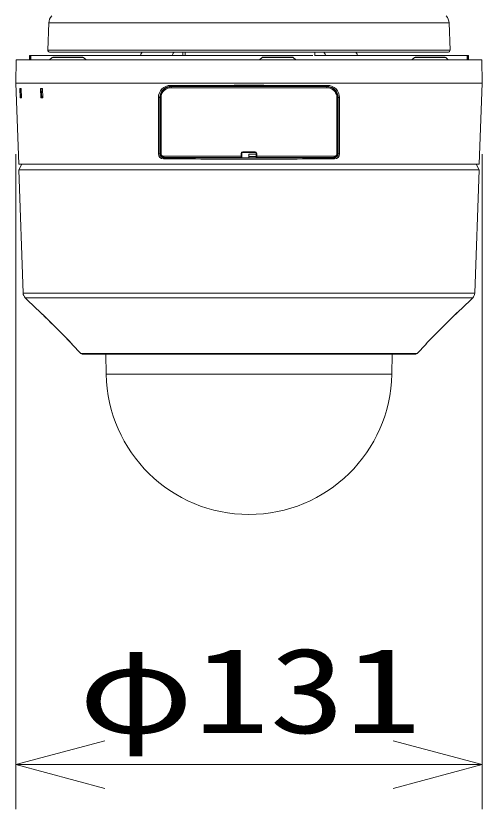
# Model space of a CAD drawing. Units: millimetres on the paper. Extents: x -63 to 65, y -59 to 59.
# Drawn here: x -23.03 to -9.94, y 7.95 to 30.23 of the extents above; entities that cross this region are included whole.
import ezdxf
from ezdxf.enums import TextEntityAlignment as Align

# ---------------------------------------------------------------- set-up
doc = ezdxf.new("R2010")
doc.units = ezdxf.units.MM
for name, color, linetype, lineweight in [('0-0_GAIKEI', 4, 'Continuous', 9), ('0-2_SUNPO', 7, 'Continuous', 9), ('0-3_0', 7, 'Continuous', 9)]:
    doc.layers.add(name, color=color, linetype=linetype, lineweight=lineweight)
doc.styles.add('ＭＳ ゴシック', font='')
doc.styles.get('ＭＳ ゴシック').set_extended_font_data('MS Gothic')

# ---------------------------------------------------------------- blocks, each defined once
blk = doc.blocks.new('_Open30')
at = {"layer": '0-3_0'}
blk.add_line((0, 0), (-1, 0), dxfattribs=at)
blk.add_lwpolyline([(-1, 0.2679), (0, 0), (-1, -0.2679)], dxfattribs=at)

msp = doc.modelspace()

# ---------------------------------------------------------------- linework, layer by layer
at = {"layer": '0-0_GAIKEI', "color": 7}
for p, q in [((-22.106, 30.032), (-22.133, 29.267)), ((-10.864, 30.032), (-10.837, 29.267)), ((-22.083, 29.215), (-10.887, 29.215)), ((-23.02, 28.995), (-23.031, 28.345)), ((-23.02, 28.995), (-9.95, 28.995)), ((-22.651, 28.995), (-22.651, 29.115)), ((-17.728, 29.115), (-22.651, 29.115)), ((-17.652, 29.115), (-17.727, 29.115)), ((-15.338, 29.115), (-17.652, 29.115)), ((-14.993, 29.115), (-15.338, 29.115)), ((-14.695, 29.115), (-14.992, 29.115)), ((-10.319, 29.115), (-14.622, 29.115)), ((-10.319, 28.995), (-10.319, 29.115)), ((-9.95, 28.995), (-9.938, 28.345)), ((-22.952, 26.07), (-23.031, 28.345)), ((-10.018, 26.07), (-9.938, 28.345)), ((-22.952, 26.07), (-10.018, 26.07)), ((-22.863, 26.07), (-22.948, 25.91)), ((-22.827, 22.446), (-22.948, 25.91)), ((-10.143, 22.446), (-10.022, 25.91)), ((-10.107, 26.07), (-10.022, 25.91)), ((-22.456, 21.999), (-22.768, 22.311)), ((-10.514, 21.999), (-10.202, 22.311)), ((-22.456, 21.999), (-22.456, 22.006)), ((-11.325, 21.214), (-11.325, 21.214)), ((-21.463, 21.022), (-21.462, 21.016)), ((-21.454, 21.01), (-21.454, 20.997)), ((-21.204, 20.747), (-21.454, 20.997)), ((-11.766, 20.747), (-11.516, 20.997)), ((-11.516, 20.997), (-11.516, 21.01)), ((-11.507, 21.021), (-11.505, 21.024)), ((-11.507, 21.016), (-11.507, 21.021)), ((-11.801, 20.732), (-21.169, 20.732)), ((-20.494, 20.165), (-20.504, 20.732)), ((-12.476, 20.165), (-12.466, 20.732))]:
    msp.add_line(p, q, dxfattribs=at)
at = {"layer": '0-0_GAIKEI'}
for p, q in [((-22.106, 30.032), (-10.864, 30.032)), ((-22.133, 29.267), (-10.837, 29.267)), ((-18.275, 29.215), (-19.458, 29.215)), ((-18.338, 29.215), (-18.338, 29.115)), ((-18.275, 29.115), (-18.275, 29.215)), ((-13.511, 29.215), (-14.695, 29.215)), ((-14.632, 29.215), (-14.632, 29.115)), ((-22.65, 28.995), (-22.65, 29.115)), ((-22.641, 29.115), (-22.641, 28.995)), ((-22.608, 29.115), (-22.608, 28.995)), ((-22.011, 29.058), (-22.082, 28.995)), ((-21.132, 29.058), (-22.011, 29.058)), ((-21.165, 29.07), (-21.978, 29.07)), ((-21.132, 29.058), (-21.061, 28.995)), ((-16.118, 29.058), (-16.19, 28.995)), ((-15.24, 29.058), (-16.118, 29.058)), ((-15.273, 29.07), (-16.085, 29.07)), ((-15.24, 29.058), (-15.169, 28.995)), ((-14.622, 29.115), (-14.648, 29.115)), ((-11.838, 29.058), (-11.909, 28.995)), ((-10.959, 29.058), (-11.838, 29.058)), ((-10.992, 29.07), (-11.804, 29.07)), ((-10.959, 29.058), (-10.888, 28.995)), ((-10.362, 29.115), (-10.362, 28.995)), ((-10.329, 29.115), (-10.329, 28.995)), ((-10.32, 28.995), (-10.32, 29.115)), ((-10.141, 28.995), (-10.026, 28.995)), ((-23.031, 28.345), (-9.938, 28.345)), ((-22.912, 27.925), (-22.921, 28.195)), ((-22.88, 28.195), (-22.921, 28.195)), ((-22.901, 27.925), (-22.911, 28.195)), ((-22.87, 27.925), (-22.88, 28.195)), ((-22.332, 27.925), (-22.342, 28.195)), ((-22.282, 28.195), (-22.342, 28.195)), ((-22.306, 27.925), (-22.316, 28.195)), ((-22.272, 27.925), (-22.282, 28.195)), ((-18.678, 28.248), (-18.677, 28.247)), ((-18.665, 28.245), (-18.662, 28.243)), ((-18.665, 28.245), (-18.485, 28.245)), ((-18.625, 28.247), (-18.625, 28.245)), ((-18.587, 28.247), (-18.625, 28.247)), ((-18.587, 28.247), (-18.587, 28.245)), ((-18.585, 28.245), (-18.587, 28.247)), ((-18.485, 28.249), (-18.485, 28.245)), ((-14.485, 28.245), (-14.485, 28.249)), ((-14.485, 28.245), (-14.305, 28.245)), ((-14.385, 28.245), (-14.383, 28.247)), ((-14.383, 28.245), (-14.383, 28.247)), ((-14.383, 28.247), (-14.345, 28.247)), ((-14.345, 28.247), (-14.345, 28.245)), ((-14.345, 28.247), (-14.293, 28.247)), ((-14.307, 28.243), (-14.305, 28.245)), ((-14.292, 28.248), (-14.293, 28.247)), ((-22.912, 27.925), (-22.87, 27.925)), ((-22.332, 27.925), (-22.272, 27.925)), ((-19.028, 27.936), (-19.028, 26.353)), ((-18.987, 27.937), (-18.985, 27.936)), ((-18.985, 27.874), (-18.985, 27.936)), ((-18.972, 27.935), (-18.972, 26.357)), ((-18.954, 27.934), (-18.954, 26.356)), ((-14.016, 27.934), (-14.016, 26.356)), ((-13.997, 27.935), (-13.995, 27.937)), ((-13.997, 27.935), (-13.997, 26.357)), ((-13.995, 27.758), (-13.995, 27.937)), ((-13.984, 27.874), (-13.995, 27.874)), ((-13.984, 27.874), (-13.985, 27.845)), ((-13.984, 27.874), (-13.984, 27.936)), ((-13.942, 26.353), (-13.942, 27.936)), ((-18.985, 27.845), (-18.985, 27.845)), ((-18.975, 27.845), (-18.985, 27.845)), ((-18.985, 27.845), (-18.975, 27.845)), ((-18.985, 27.845), (-18.985, 26.631)), ((-13.995, 27.845), (-13.985, 27.845)), ((-13.985, 27.845), (-13.995, 27.845)), ((-13.995, 27.758), (-13.995, 27.554)), ((-13.985, 27.845), (-13.985, 27.845)), ((-13.985, 26.631), (-13.985, 27.845)), ((-18.985, 27.464), (-18.974, 27.463)), ((-18.974, 27.464), (-18.985, 27.464)), ((-18.975, 27.554), (-18.975, 27.554)), ((-18.974, 27.522), (-18.974, 26.966)), ((-13.996, 26.966), (-13.996, 27.522)), ((-13.985, 27.464), (-13.996, 27.463)), ((-13.985, 27.464), (-13.996, 27.464)), ((-13.995, 27.554), (-13.995, 27.554)), ((-13.995, 27.554), (-13.995, 27.554)), ((-18.985, 27.027), (-18.974, 27.027)), ((-18.974, 27.027), (-18.985, 27.027)), ((-13.985, 27.027), (-13.996, 27.027)), ((-13.985, 27.027), (-13.996, 27.027)), ((-18.975, 26.937), (-18.975, 26.937)), ((-18.975, 26.354), (-18.975, 26.937)), ((-13.995, 26.937), (-13.995, 26.937)), ((-13.995, 26.937), (-13.995, 26.745)), ((-13.995, 26.745), (-13.995, 26.354)), ((-18.985, 26.484), (-18.985, 26.614)), ((-13.995, 26.614), (-13.985, 26.614)), ((-13.985, 26.631), (-13.985, 26.614)), ((-18.985, 26.355), (-18.985, 26.484)), ((-18.975, 26.371), (-18.985, 26.484)), ((-18.972, 26.357), (-18.975, 26.354)), ((-18.968, 26.297), (-18.971, 26.327)), ((-16.685, 26.366), (-16.685, 26.287)), ((-16.656, 26.415), (-16.314, 26.415)), ((-16.655, 26.396), (-16.315, 26.396)), ((-16.285, 26.366), (-16.285, 26.287)), ((-16.264, 26.365), (-16.264, 26.286)), ((-14.001, 26.297), (-13.999, 26.327)), ((-13.997, 26.357), (-13.995, 26.354)), ((-13.985, 26.484), (-13.985, 26.355)), ((-13.984, 26.354), (-13.985, 26.355)), ((-18.884, 26.286), (-16.706, 26.286)), ((-18.877, 26.244), (-18.875, 26.245)), ((-18.873, 26.258), (-18.875, 26.255)), ((-18.485, 26.255), (-18.875, 26.255)), ((-18.875, 26.245), (-18.625, 26.244)), ((-18.873, 26.258), (-16.705, 26.257)), ((-18.585, 26.245), (-18.585, 26.255)), ((-14.385, 26.245), (-18.585, 26.245)), ((-18.485, 26.255), (-18.485, 26.253)), ((-18.485, 26.253), (-18.028, 26.25)), ((-16.726, 26.251), (-18.028, 26.25)), ((-16.725, 26.256), (-16.726, 26.255)), ((-16.726, 26.251), (-16.726, 26.255)), ((-16.725, 26.256), (-16.707, 26.256)), ((-16.707, 26.256), (-16.705, 26.257)), ((-16.693, 26.262), (-16.691, 26.263)), ((-16.485, 26.277), (-16.284, 26.277)), ((-16.278, 26.263), (-16.279, 26.263)), ((-16.264, 26.286), (-14.086, 26.286)), ((-16.264, 26.257), (-14.097, 26.258)), ((-16.264, 26.257), (-15.362, 26.257)), ((-16.264, 26.257), (-16.264, 26.257)), ((-15.385, 26.245), (-15.385, 26.257)), ((-15.362, 26.257), (-15.362, 26.256)), ((-15.362, 26.256), (-15.145, 26.256)), ((-15.362, 26.256), (-15.362, 26.256)), ((-14.942, 26.25), (-15.144, 26.251)), ((-14.942, 26.25), (-14.485, 26.253)), ((-14.485, 26.253), (-14.485, 26.255)), ((-14.095, 26.255), (-14.485, 26.255)), ((-14.385, 26.245), (-14.385, 26.255)), ((-14.385, 26.245), (-14.384, 26.244)), ((-14.384, 26.244), (-14.384, 26.255)), ((-14.345, 26.244), (-14.384, 26.244)), ((-14.345, 26.244), (-14.345, 26.255)), ((-14.095, 26.245), (-14.345, 26.244)), ((-14.097, 26.258), (-14.095, 26.255)), ((-14.093, 26.244), (-14.095, 26.245)), ((-22.948, 25.91), (-10.022, 25.91)), ((-10.143, 22.446), (-22.827, 22.446)), ((-10.202, 22.311), (-22.768, 22.311)), ((-21.204, 20.747), (-11.766, 20.747)), ((-12.476, 20.165), (-20.494, 20.165))]:
    msp.add_line(p, q, dxfattribs=at)
for points in [[(-18.987, 27.937), (-18.985, 27.97), (-18.979, 28.004), (-18.971, 28.036), (-18.962, 28.059), (-18.951, 28.082), (-18.925, 28.123), (-18.893, 28.16), (-18.856, 28.191), (-18.815, 28.216), (-18.77, 28.234), (-18.725, 28.244), (-18.678, 28.248)], [(-18.625, 28.247), (-18.677, 28.247), (-18.724, 28.243), (-18.771, 28.232), (-18.815, 28.214), (-18.856, 28.189), (-18.893, 28.158), (-18.925, 28.121), (-18.95, 28.079), (-18.97, 28.034), (-18.981, 27.985), (-18.984, 27.961), (-18.985, 27.936)], [(-18.665, 28.245), (-18.711, 28.242), (-18.756, 28.232), (-18.799, 28.215), (-18.839, 28.192), (-18.877, 28.162), (-18.91, 28.126), (-18.924, 28.106), (-18.937, 28.085), (-18.948, 28.063), (-18.957, 28.04), (-18.967, 28.007), (-18.973, 27.972), (-18.975, 27.937)], [(-18.972, 27.935), (-18.97, 27.974), (-18.963, 28.012), (-18.951, 28.049), (-18.934, 28.083), (-18.907, 28.124), (-18.874, 28.16), (-18.836, 28.19), (-18.795, 28.213), (-18.752, 28.23), (-18.708, 28.24), (-18.662, 28.243)], [(-18.954, 27.934), (-18.95, 27.981), (-18.938, 28.026), (-18.919, 28.067), (-18.894, 28.105), (-18.864, 28.137), (-18.83, 28.164), (-18.793, 28.185), (-18.753, 28.2), (-18.713, 28.209), (-18.672, 28.212)], [(-13.997, 27.935), (-14, 27.974), (-14.007, 28.012), (-14.019, 28.049), (-14.036, 28.083), (-14.063, 28.124), (-14.096, 28.16), (-14.133, 28.19), (-14.175, 28.213), (-14.218, 28.23), (-14.262, 28.24), (-14.307, 28.243)], [(-14.305, 28.245), (-14.259, 28.242), (-14.214, 28.232), (-14.171, 28.215), (-14.131, 28.192), (-14.093, 28.162), (-14.06, 28.126), (-14.046, 28.106), (-14.033, 28.085), (-14.022, 28.063), (-14.013, 28.04), (-14.003, 28.007), (-13.997, 27.972), (-13.995, 27.937)], [(-14.016, 27.934), (-14.02, 27.981), (-14.032, 28.026), (-14.051, 28.067), (-14.076, 28.105), (-14.105, 28.137), (-14.139, 28.164), (-14.177, 28.185), (-14.217, 28.2), (-14.257, 28.209), (-14.298, 28.212)], [(-14.293, 28.247), (-14.246, 28.243), (-14.199, 28.232), (-14.155, 28.214), (-14.114, 28.189), (-14.077, 28.158), (-14.045, 28.121), (-14.019, 28.079), (-14, 28.034), (-13.988, 27.985), (-13.985, 27.961), (-13.984, 27.936)], [(-14.292, 28.248), (-14.244, 28.244), (-14.198, 28.233), (-14.154, 28.215), (-14.113, 28.19), (-14.076, 28.159), (-14.044, 28.122), (-14.018, 28.08), (-13.999, 28.035), (-13.987, 27.987), (-13.984, 27.962), (-13.983, 27.937)], [(-18.987, 27.937), (-18.986, 26.354), (-18.985, 26.355)], [(-18.975, 27.874), (-18.985, 27.874), (-18.985, 27.845)], [(-18.975, 27.554), (-18.975, 27.937), (-18.972, 27.935)], [(-13.984, 26.354), (-13.983, 27.937), (-13.984, 27.936)], [(-18.985, 26.631), (-18.985, 26.614), (-18.975, 26.614)], [(-13.995, 26.371), (-13.985, 26.484), (-13.985, 26.614)], [(-16.706, 26.365), (-16.685, 26.366), (-16.685, 26.366)], [(-16.706, 26.365), (-16.706, 26.286), (-16.685, 26.287), (-16.685, 26.287)], [(-16.485, 26.245), (-16.485, 26.345), (-16.285, 26.345)], [(-16.264, 26.365), (-16.285, 26.366), (-16.285, 26.366)], [(-18.625, 26.255), (-18.625, 26.244), (-18.586, 26.244)], [(-18.585, 26.245), (-18.586, 26.244), (-18.586, 26.255)], [(-16.691, 26.263), (-16.686, 26.274), (-16.685, 26.286), (-16.685, 26.287)], [(-16.264, 26.286), (-16.285, 26.287), (-16.285, 26.287)], [(-16.279, 26.263), (-16.284, 26.274), (-16.285, 26.285), (-16.285, 26.287)], [(-15.145, 26.256), (-15.144, 26.255), (-15.144, 26.251)]]:
    msp.add_lwpolyline(points, dxfattribs=at)
at = {"layer": '0-0_GAIKEI', "color": 7}
for points in [[(-22.284, 21.847), (-22.394, 21.954), (-22.44, 21.994), (-22.453, 22.005), (-22.455, 22.006), (-22.455, 22.006), (-22.456, 22.006), (-22.456, 22.006), (-22.456, 22.006)], [(-22.284, 21.847), (-22.394, 21.953), (-22.449, 22.001)], [(-10.686, 21.847), (-10.575, 21.954), (-10.53, 21.994), (-10.517, 22.005), (-10.515, 22.006), (-10.515, 22.006), (-10.514, 22.006), (-10.514, 22.006), (-10.514, 22.006), (-10.514, 21.999)], [(-10.521, 22.001), (-10.573, 21.955), (-10.683, 21.85), (-10.686, 21.847)], [(-21.454, 21.01), (-21.455, 21.01), (-21.456, 21.014), (-21.471, 21.031), (-21.493, 21.057), (-21.549, 21.116), (-21.645, 21.214), (-21.645, 21.214)], [(-21.645, 21.214), (-21.533, 21.099), (-21.477, 21.038), (-21.46, 21.018)], [(-21.645, 21.214), (-21.532, 21.099), (-21.479, 21.041), (-21.463, 21.021)], [(-11.516, 21.01), (-11.515, 21.01), (-11.513, 21.014), (-11.499, 21.031), (-11.477, 21.057), (-11.421, 21.116), (-11.325, 21.214)], [(-11.51, 21.017), (-11.46, 21.075), (-11.364, 21.175), (-11.325, 21.214)]]:
    msp.add_lwpolyline(points, dxfattribs=at)
for centre, radius, start, end in [((-21.807, 30.021), 0.3, 135.5162, 178), ((-11.163, 30.021), 0.3, 2, 44.4838), ((-22.083, 29.265), 0.05, 178, 270), ((-10.887, 29.265), 0.05, 270, 2), ((-22.627, 22.453), 0.2, 182, 225), ((-10.343, 22.453), 0.2, 315, 358), ((-22.435, 22.02), 0.03, 225.0003, 270), ((-22.434, 22.027), 0.03, 225.1004, 246.3583), ((501.342, 549.573), 743.423, 225.22343, 225.29281), ((506.148, 554.394), 750.231, 225.22219, 225.29094), ((506.274, 554.521), 750.41, 225.22219, 225.29092), ((-534.312, 549.573), 743.423, 314.70719, 314.77657), ((-539.267, 554.544), 750.442, 314.70907, 314.77781), ((-539.138, 554.414), 750.259, 314.70906, 314.77782), ((-10.535, 22.02), 0.03, 270, 314.9997), ((-10.535, 22.027), 0.03, 293.6996, 314.8996), ((-21.432, 21.018), 0.03, 182.9999, 225.0002), ((-21.433, 21.031), 0.0299, 204.1106, 225.2311), ((-11.537, 21.031), 0.0299, 314.769, 335.8686), ((-11.537, 21.018), 0.03, 314.9996, 357.0002), ((-21.169, 20.782), 0.05, 225, 270), ((-11.801, 20.782), 0.05, 270, 315), ((-16.485, 20.235), 4.01, 181, 359)]:
    msp.add_arc(centre, radius, start, end, dxfattribs=at)
at = {"layer": '0-0_GAIKEI'}
for centre, radius, start, end in [((-21.978, 29.02), 0.05, 90, 131.3478), ((-21.165, 29.02), 0.05, 48.6522, 90), ((-16.085, 29.02), 0.05, 90, 131.3478), ((-15.273, 29.02), 0.05, 48.6522, 90), ((-14.993, 29.088), 0.027, 56.8936, 90), ((-11.804, 29.02), 0.05, 90, 131.3478), ((-10.992, 29.02), 0.05, 48.6522, 90), ((-18.687, 27.936), 0.342, 90.1938, 180), ((-16.514, -687.059), 715.339, 89.99765, 90.1741), ((-16.514, -680.548), 708.8, 89.99764, 90.1749), ((-16.485, -18446.528), 18474.741, 89.99321, 90.00678), ((-16.485, -18205.858), 18234.102, 89.99316, 90.00684), ((-16.456, -687.059), 715.339, 89.8259, 90.00235), ((-16.456, -680.548), 708.8, 89.82509, 90.00237), ((-14.283, 27.936), 0.342, 0, 89.8063), ((-19.488, 27.531), 0.514, 359.0516, 2.5642), ((-13.482, 27.531), 0.514, 177.4359, 180.9479), ((-19.44, 26.958), 0.466, 357.3911, 1.0061), ((-13.532, 26.958), 0.464, 178.988, 182.6226), ((-18.952, 26.578), 0.0628, 111.6025, 121.7942), ((-14.018, 26.578), 0.0629, 58.2118, 68.4532), ((-18.887, 26.353), 0.141, 180, 270), ((-18.876, 26.354), 0.11, 180, 270), ((-18.875, 26.355), 0.11, 180, 211.8307), ((-18.876, 26.355), 0.0994, 180, 270), ((-18.873, 26.357), 0.0996, 180, 270), ((-18.875, 26.355), 0.11, 211.6265, 270), ((-18.884, 26.356), 0.0698, 180, 270), ((-16.656, 26.365), 0.0501, 90, 180), ((-16.655, 26.366), 0.03, 90, 180), ((-16.438, 26.41), 0.217, 178.6013, 183.6917), ((-16.315, 26.366), 0.03, 0, 90), ((-16.531, 26.41), 0.217, 356.3083, 1.3987), ((-16.314, 26.365), 0.0501, 0, 90), ((-14.097, 26.357), 0.0996, 270, 0), ((-14.095, 26.355), 0.11, 270, 328.3735), ((-14.094, 26.355), 0.0994, 270, 0), ((-14.094, 26.354), 0.11, 270, 0), ((-14.086, 26.356), 0.0698, 270, 0), ((-14.083, 26.353), 0.141, 270, 0), ((-14.095, 26.355), 0.11, 328.1693, 0), ((-16.524, 725.87), 699.661, 269.80646, 270.00321), ((-16.524, 719.434), 693.194, 269.80556, 270.00323), ((-16.707, 26.276), 0.02, 270, 314.8507), ((-16.177, 26.279), 0.529, 179.185, 182.3214), ((-16.705, 26.277), 0.02, 270, 314.9983), ((-16.446, 719.434), 693.194, 269.99677, 270.19445), ((-16.446, 725.87), 699.661, 269.99679, 270.19355), ((-16.264, 26.277), 0.02, 225.0017, 270), ((-16.264, 26.277), 0.02, 225.0245, 270), ((-16.793, 26.279), 0.529, 357.6789, 0.8149)]:
    msp.add_arc(centre, radius, start, end, dxfattribs=at)
for centre, major_axis, ratio, start_param, end_param in [((-19.458, 29.045), (0, 0.17), 0.482523, 6.283185, 7.429592), ((-18.565, 29.045), (0, 0.17), 0.482523, 6.283185, 7.429592), ((-14.405, 29.045), (0, 0.17), 0.482523, 5.136779, 6.283185), ((-13.511, 29.045), (0, 0.17), 0.482523, 5.136779, 6.283185), ((-18.678, 28.278), (0, -0.03), 0.336735, 4.746245, 6.273917), ((-18.662, 28.213), (0, -0.03), 0.334925, 3.160116, 4.747251), ((-14.308, 28.213), (0, -0.03), 0.334926, 1.535934, 3.123069), ((-14.292, 28.278), (0, -0.03), 0.336735, 0.009268, 1.53694), ((-19.017, 27.937), (0.03, 0), 0.037746, 4.312708, 6.274452), ((-18.942, 27.935), (0.03, 0), 0.037701, 3.159058, 4.324361), ((-14.027, 27.935), (0.03, 0), 0.037701, 5.100417, 6.26572), ((-13.953, 27.937), (0.03, 0), 0.037746, 3.150326, 5.11207), ((-19.016, 26.354), (0.03, 0), 0.037802, 4.309172, 6.274452), ((-18.942, 26.357), (0.03, 0), 0.037755, 3.159058, 4.32086), ((-14.027, 26.357), (0.03, 0), 0.037755, 5.103918, 6.26572), ((-13.954, 26.354), (0.03, 0), 0.037802, 3.150326, 5.115606), ((-18.877, 26.214), (0, -0.03), 0.371139, 3.15099, 4.74859), ((-18.872, 26.288), (0, -0.03), 0.371101, 4.747354, 6.26439), ((-14.097, 26.288), (0, -0.03), 0.371103, 0.018796, 1.535831), ((-14.093, 26.214), (0, -0.03), 0.371139, 1.534595, 3.132195)]:
    msp.add_ellipse(centre, major_axis=major_axis, ratio=ratio, start_param=start_param, end_param=end_param, dxfattribs=at)
at = {"layer": '0-2_SUNPO'}
for p, q in [((-23.031, 26.345), (-23.031, 7.948)), ((-9.938, 26.345), (-9.938, 7.948)), ((-12.438, 9.198), (-20.531, 9.198))]:
    msp.add_line(p, q, dxfattribs=at)

# ---------------------------------------------------------------- block references
at = {"layer": '0-2_SUNPO', "xscale": 2.5, "yscale": 2.5, "rotation": 180}
msp.add_blockref('_Open30', (-23.031, 9.198), dxfattribs=at)
at = {"layer": '0-2_SUNPO', "xscale": 2.5, "yscale": 2.5}
msp.add_blockref('_Open30', (-9.938, 9.198), dxfattribs=at)

# ---------------------------------------------------------------- texts
at = {"layer": '0-2_SUNPO', "style": 'ＭＳ ゴシック', "width": 1.3}
msp.add_text('φ131', height=2.405, dxfattribs=at).set_placement((-21.271, 9.361), align=Align.BOTTOM_LEFT)

doc.saveas('drawing.dxf')
